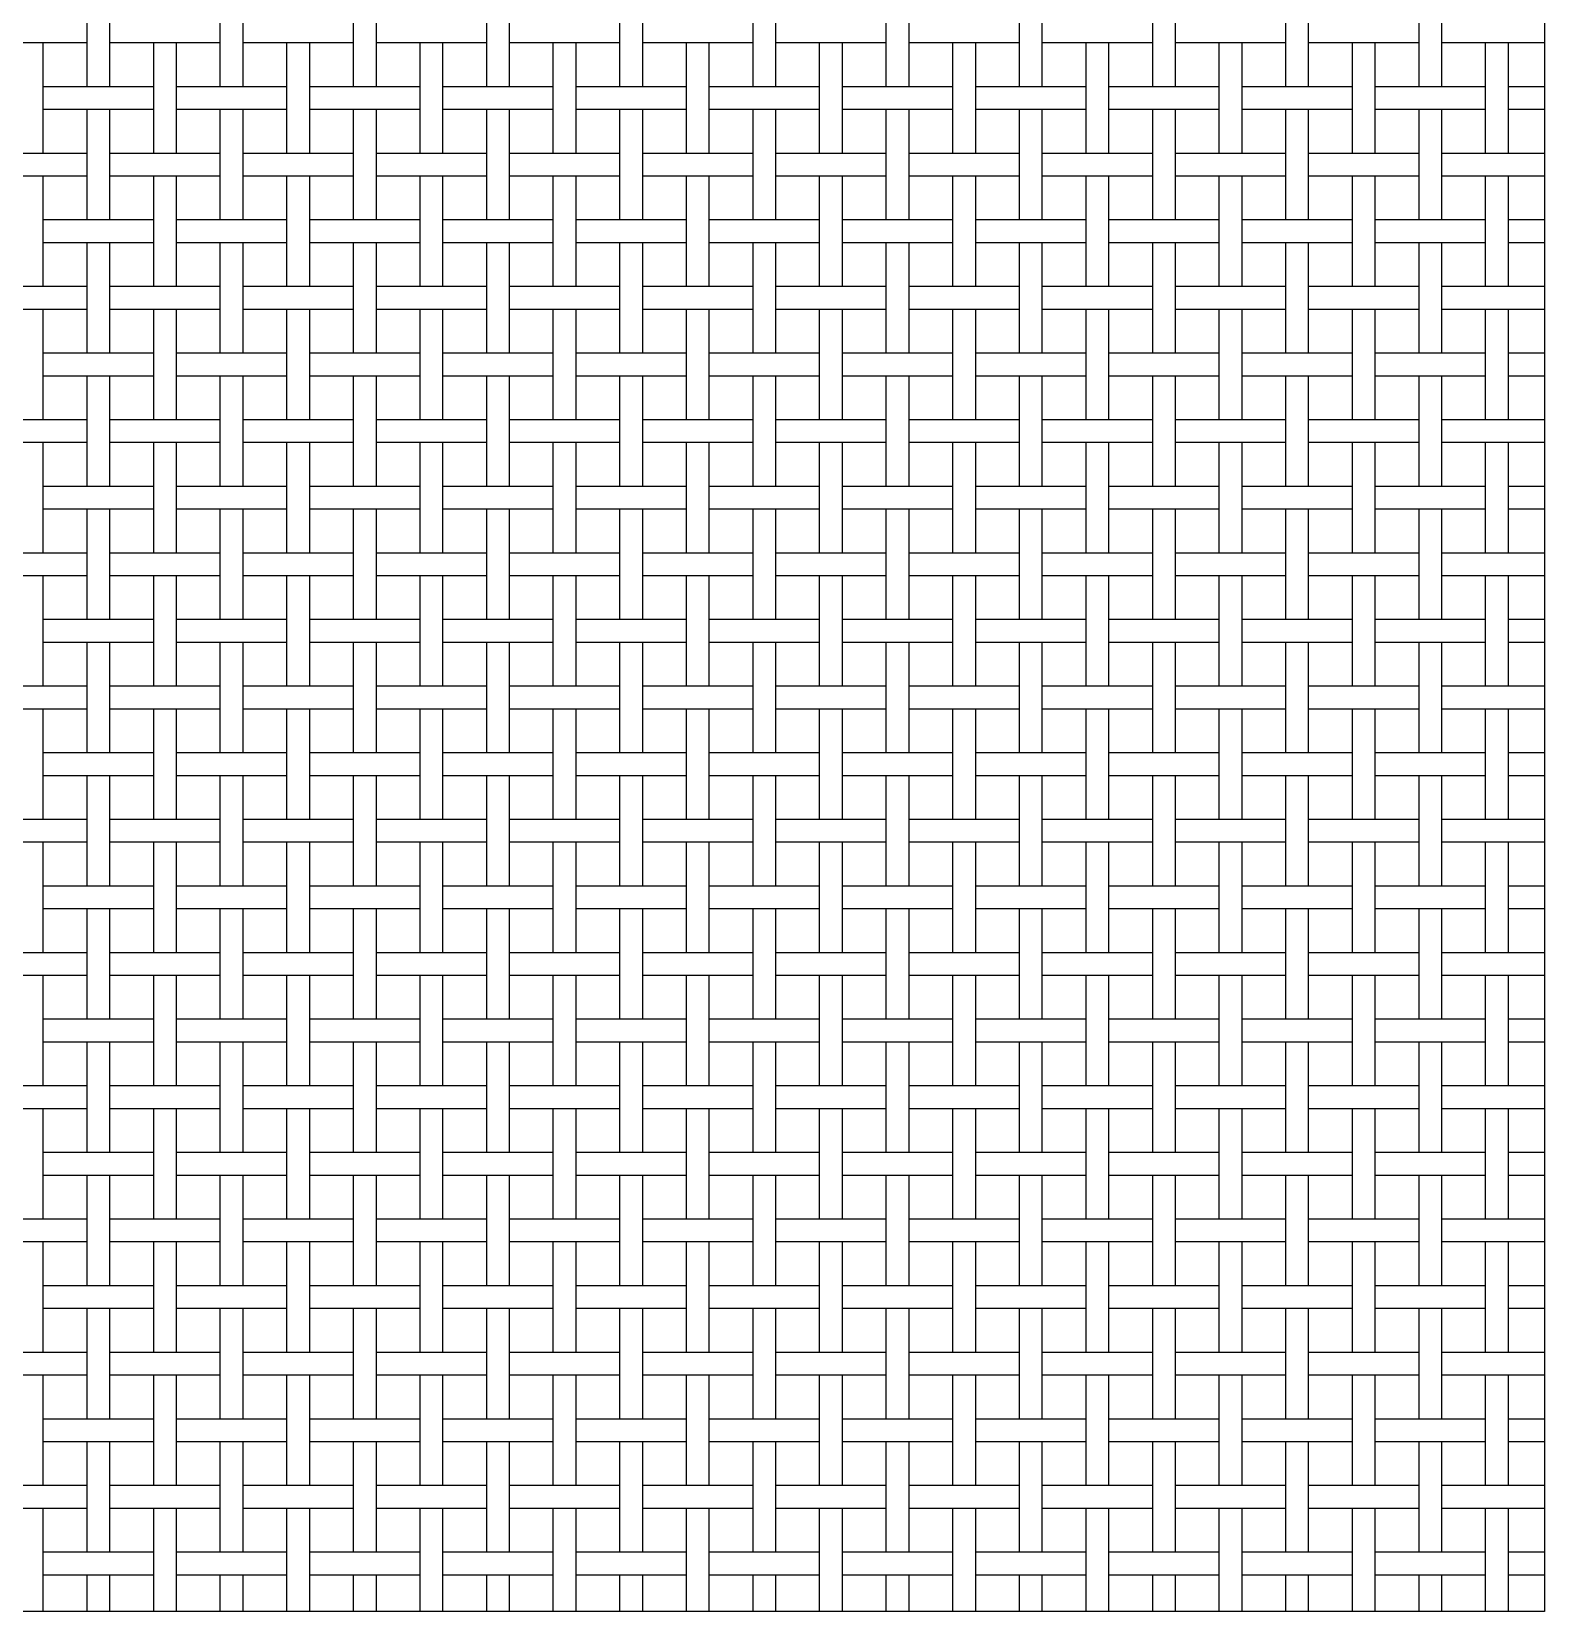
# Model space of a CAD drawing. Extents: x 0.5 to 94, y 0 to 67.1.
# Drawn here: x 37.86 to 57.09, y 27.09 to 47.17 of the extents above; entities that cross this region are included whole.
import ezdxf

# ---------------------------------------------------------------- set-up
doc = ezdxf.new("R2010")
doc.units = 0
doc.layers.get('0').update_dxf_attribs({"linetype": 'CONTINUOUS'})

msp = doc.modelspace()

# ---------------------------------------------------------------- linework, layer by layer
at = {"color": 7, "linetype": 'CONTINUOUS'}
for p, q in [((57.093, 57.093), (57.093, 27.093)), ((38.561, 47.874), (38.561, 46.471)), ((38.851, 47.874), (38.851, 46.471)), ((40.254, 47.874), (40.254, 46.471)), ((40.544, 47.874), (40.544, 46.471)), ((41.948, 47.874), (41.948, 46.471)), ((42.238, 47.874), (42.238, 46.471)), ((43.641, 47.874), (43.641, 46.471)), ((43.931, 47.874), (43.931, 46.471)), ((45.334, 47.874), (45.334, 46.471)), ((45.624, 47.874), (45.624, 46.471)), ((47.028, 47.874), (47.028, 46.471)), ((47.318, 47.874), (47.318, 46.471)), ((48.721, 47.874), (48.721, 46.471)), ((49.011, 47.874), (49.011, 46.471)), ((50.414, 47.874), (50.414, 46.471)), ((50.704, 47.874), (50.704, 46.471)), ((52.108, 47.874), (52.108, 46.471)), ((52.398, 47.874), (52.398, 46.471)), ((53.801, 47.874), (53.801, 46.471)), ((54.091, 47.874), (54.091, 46.471)), ((55.494, 47.874), (55.494, 46.471)), ((55.784, 47.874), (55.784, 46.471)), ((38.561, 47.028), (37.158, 47.028)), ((38.004, 47.028), (38.004, 45.624)), ((40.254, 47.028), (38.851, 47.028)), ((39.408, 47.028), (39.408, 45.624)), ((39.698, 47.028), (39.698, 45.624)), ((41.948, 47.028), (40.544, 47.028)), ((41.101, 47.028), (41.101, 45.624)), ((41.391, 47.028), (41.391, 45.624)), ((43.641, 47.028), (42.238, 47.028)), ((42.794, 47.028), (42.794, 45.624)), ((43.084, 47.028), (43.084, 45.624)), ((45.334, 47.028), (43.931, 47.028)), ((44.488, 47.028), (44.488, 45.624)), ((44.778, 47.028), (44.778, 45.624)), ((47.028, 47.028), (45.624, 47.028)), ((46.181, 47.028), (46.181, 45.624)), ((46.471, 47.028), (46.471, 45.624)), ((48.721, 47.028), (47.318, 47.028)), ((47.874, 47.028), (47.874, 45.624)), ((48.164, 47.028), (48.164, 45.624)), ((50.414, 47.028), (49.011, 47.028)), ((49.568, 47.028), (49.568, 45.624)), ((49.858, 47.028), (49.858, 45.624)), ((52.108, 47.028), (50.704, 47.028)), ((51.261, 47.028), (51.261, 45.624)), ((51.551, 47.028), (51.551, 45.624)), ((53.801, 47.028), (52.398, 47.028)), ((52.954, 47.028), (52.954, 45.624)), ((53.244, 47.028), (53.244, 45.624)), ((55.494, 47.028), (54.091, 47.028)), ((54.648, 47.028), (54.648, 45.624)), ((54.938, 47.028), (54.938, 45.624)), ((57.093, 47.028), (55.784, 47.028)), ((56.341, 47.028), (56.341, 45.624)), ((56.631, 47.028), (56.631, 45.624)), ((39.408, 46.471), (38.004, 46.471)), ((41.101, 46.471), (39.698, 46.471)), ((42.794, 46.471), (41.391, 46.471)), ((44.488, 46.471), (43.084, 46.471)), ((46.181, 46.471), (44.778, 46.471)), ((47.874, 46.471), (46.471, 46.471)), ((49.568, 46.471), (48.164, 46.471)), ((51.261, 46.471), (49.858, 46.471)), ((52.954, 46.471), (51.551, 46.471)), ((54.648, 46.471), (53.244, 46.471)), ((56.341, 46.471), (54.938, 46.471)), ((57.093, 46.471), (56.631, 46.471)), ((39.408, 46.181), (38.004, 46.181)), ((38.561, 46.181), (38.561, 44.778)), ((38.851, 46.181), (38.851, 44.778)), ((41.101, 46.181), (39.698, 46.181)), ((40.254, 46.181), (40.254, 44.778)), ((40.544, 46.181), (40.544, 44.778)), ((42.794, 46.181), (41.391, 46.181)), ((41.948, 46.181), (41.948, 44.778)), ((42.238, 46.181), (42.238, 44.778)), ((44.488, 46.181), (43.084, 46.181)), ((43.641, 46.181), (43.641, 44.778)), ((43.931, 46.181), (43.931, 44.778)), ((46.181, 46.181), (44.778, 46.181)), ((45.334, 46.181), (45.334, 44.778)), ((45.624, 46.181), (45.624, 44.778)), ((47.874, 46.181), (46.471, 46.181)), ((47.028, 46.181), (47.028, 44.778)), ((47.318, 46.181), (47.318, 44.778)), ((49.568, 46.181), (48.164, 46.181)), ((48.721, 46.181), (48.721, 44.778)), ((49.011, 46.181), (49.011, 44.778)), ((51.261, 46.181), (49.858, 46.181)), ((50.414, 46.181), (50.414, 44.778)), ((50.704, 46.181), (50.704, 44.778)), ((52.954, 46.181), (51.551, 46.181)), ((52.108, 46.181), (52.108, 44.778)), ((52.398, 46.181), (52.398, 44.778)), ((54.648, 46.181), (53.244, 46.181)), ((53.801, 46.181), (53.801, 44.778)), ((54.091, 46.181), (54.091, 44.778)), ((56.341, 46.181), (54.938, 46.181)), ((55.494, 46.181), (55.494, 44.778)), ((55.784, 46.181), (55.784, 44.778)), ((57.093, 46.181), (56.631, 46.181)), ((38.561, 45.624), (37.158, 45.624)), ((40.254, 45.624), (38.851, 45.624)), ((41.948, 45.624), (40.544, 45.624)), ((43.641, 45.624), (42.238, 45.624)), ((45.334, 45.624), (43.931, 45.624)), ((47.028, 45.624), (45.624, 45.624)), ((48.721, 45.624), (47.318, 45.624)), ((50.414, 45.624), (49.011, 45.624)), ((52.108, 45.624), (50.704, 45.624)), ((53.801, 45.624), (52.398, 45.624)), ((55.494, 45.624), (54.091, 45.624)), ((57.093, 45.624), (55.784, 45.624)), ((38.561, 45.334), (37.158, 45.334)), ((38.004, 45.334), (38.004, 43.931)), ((40.254, 45.334), (38.851, 45.334)), ((39.408, 45.334), (39.408, 43.931)), ((39.698, 45.334), (39.698, 43.931)), ((41.948, 45.334), (40.544, 45.334)), ((41.101, 45.334), (41.101, 43.931)), ((41.391, 45.334), (41.391, 43.931)), ((43.641, 45.334), (42.238, 45.334)), ((42.794, 45.334), (42.794, 43.931)), ((43.084, 45.334), (43.084, 43.931)), ((45.334, 45.334), (43.931, 45.334)), ((44.488, 45.334), (44.488, 43.931)), ((44.778, 45.334), (44.778, 43.931)), ((47.028, 45.334), (45.624, 45.334)), ((46.181, 45.334), (46.181, 43.931)), ((46.471, 45.334), (46.471, 43.931)), ((48.721, 45.334), (47.318, 45.334)), ((47.874, 45.334), (47.874, 43.931)), ((48.164, 45.334), (48.164, 43.931)), ((50.414, 45.334), (49.011, 45.334)), ((49.568, 45.334), (49.568, 43.931)), ((49.858, 45.334), (49.858, 43.931)), ((52.108, 45.334), (50.704, 45.334)), ((51.261, 45.334), (51.261, 43.931)), ((51.551, 45.334), (51.551, 43.931)), ((53.801, 45.334), (52.398, 45.334)), ((52.954, 45.334), (52.954, 43.931)), ((53.244, 45.334), (53.244, 43.931)), ((55.494, 45.334), (54.091, 45.334)), ((54.648, 45.334), (54.648, 43.931)), ((54.938, 45.334), (54.938, 43.931)), ((57.093, 45.334), (55.784, 45.334)), ((56.341, 45.334), (56.341, 43.931)), ((56.631, 45.334), (56.631, 43.931)), ((39.408, 44.778), (38.004, 44.778)), ((41.101, 44.778), (39.698, 44.778)), ((42.794, 44.778), (41.391, 44.778)), ((44.488, 44.778), (43.084, 44.778)), ((46.181, 44.778), (44.778, 44.778)), ((47.874, 44.778), (46.471, 44.778)), ((49.568, 44.778), (48.164, 44.778)), ((51.261, 44.778), (49.858, 44.778)), ((52.954, 44.778), (51.551, 44.778)), ((54.648, 44.778), (53.244, 44.778)), ((56.341, 44.778), (54.938, 44.778)), ((57.093, 44.778), (56.631, 44.778)), ((39.408, 44.488), (38.004, 44.488)), ((38.561, 44.488), (38.561, 43.084)), ((38.851, 44.488), (38.851, 43.084)), ((41.101, 44.488), (39.698, 44.488)), ((40.254, 44.488), (40.254, 43.084)), ((40.544, 44.488), (40.544, 43.084)), ((42.794, 44.488), (41.391, 44.488)), ((41.948, 44.488), (41.948, 43.084)), ((42.238, 44.488), (42.238, 43.084)), ((44.488, 44.488), (43.084, 44.488)), ((43.641, 44.488), (43.641, 43.084)), ((43.931, 44.488), (43.931, 43.084)), ((46.181, 44.488), (44.778, 44.488)), ((45.334, 44.488), (45.334, 43.084)), ((45.624, 44.488), (45.624, 43.084)), ((47.874, 44.488), (46.471, 44.488)), ((47.028, 44.488), (47.028, 43.084)), ((47.318, 44.488), (47.318, 43.084)), ((49.568, 44.488), (48.164, 44.488)), ((48.721, 44.488), (48.721, 43.084)), ((49.011, 44.488), (49.011, 43.084)), ((51.261, 44.488), (49.858, 44.488)), ((50.414, 44.488), (50.414, 43.084)), ((50.704, 44.488), (50.704, 43.084)), ((52.954, 44.488), (51.551, 44.488)), ((52.108, 44.488), (52.108, 43.084)), ((52.398, 44.488), (52.398, 43.084)), ((54.648, 44.488), (53.244, 44.488)), ((53.801, 44.488), (53.801, 43.084)), ((54.091, 44.488), (54.091, 43.084)), ((56.341, 44.488), (54.938, 44.488)), ((55.494, 44.488), (55.494, 43.084)), ((55.784, 44.488), (55.784, 43.084)), ((57.093, 44.488), (56.631, 44.488)), ((38.561, 43.931), (37.158, 43.931)), ((40.254, 43.931), (38.851, 43.931)), ((41.948, 43.931), (40.544, 43.931)), ((43.641, 43.931), (42.238, 43.931)), ((45.334, 43.931), (43.931, 43.931)), ((47.028, 43.931), (45.624, 43.931)), ((48.721, 43.931), (47.318, 43.931)), ((50.414, 43.931), (49.011, 43.931)), ((52.108, 43.931), (50.704, 43.931)), ((53.801, 43.931), (52.398, 43.931)), ((55.494, 43.931), (54.091, 43.931)), ((57.093, 43.931), (55.784, 43.931)), ((38.561, 43.641), (37.158, 43.641)), ((38.004, 43.641), (38.004, 42.238)), ((40.254, 43.641), (38.851, 43.641)), ((39.408, 43.641), (39.408, 42.238)), ((39.698, 43.641), (39.698, 42.238)), ((41.948, 43.641), (40.544, 43.641)), ((41.101, 43.641), (41.101, 42.238)), ((41.391, 43.641), (41.391, 42.238)), ((43.641, 43.641), (42.238, 43.641)), ((42.794, 43.641), (42.794, 42.238)), ((43.084, 43.641), (43.084, 42.238)), ((45.334, 43.641), (43.931, 43.641)), ((44.488, 43.641), (44.488, 42.238)), ((44.778, 43.641), (44.778, 42.238)), ((47.028, 43.641), (45.624, 43.641)), ((46.181, 43.641), (46.181, 42.238)), ((46.471, 43.641), (46.471, 42.238)), ((48.721, 43.641), (47.318, 43.641)), ((47.874, 43.641), (47.874, 42.238)), ((48.164, 43.641), (48.164, 42.238)), ((50.414, 43.641), (49.011, 43.641)), ((49.568, 43.641), (49.568, 42.238)), ((49.858, 43.641), (49.858, 42.238)), ((52.108, 43.641), (50.704, 43.641)), ((51.261, 43.641), (51.261, 42.238)), ((51.551, 43.641), (51.551, 42.238)), ((53.801, 43.641), (52.398, 43.641)), ((52.954, 43.641), (52.954, 42.238)), ((53.244, 43.641), (53.244, 42.238)), ((55.494, 43.641), (54.091, 43.641)), ((54.648, 43.641), (54.648, 42.238)), ((54.938, 43.641), (54.938, 42.238)), ((57.093, 43.641), (55.784, 43.641)), ((56.341, 43.641), (56.341, 42.238)), ((56.631, 43.641), (56.631, 42.238)), ((39.408, 43.084), (38.004, 43.084)), ((41.101, 43.084), (39.698, 43.084)), ((42.794, 43.084), (41.391, 43.084)), ((44.488, 43.084), (43.084, 43.084)), ((46.181, 43.084), (44.778, 43.084)), ((47.874, 43.084), (46.471, 43.084)), ((49.568, 43.084), (48.164, 43.084)), ((51.261, 43.084), (49.858, 43.084)), ((52.954, 43.084), (51.551, 43.084)), ((54.648, 43.084), (53.244, 43.084)), ((56.341, 43.084), (54.938, 43.084)), ((57.093, 43.084), (56.631, 43.084)), ((39.408, 42.794), (38.004, 42.794)), ((38.561, 42.794), (38.561, 41.391)), ((38.851, 42.794), (38.851, 41.391)), ((41.101, 42.794), (39.698, 42.794)), ((40.254, 42.794), (40.254, 41.391)), ((40.544, 42.794), (40.544, 41.391)), ((42.794, 42.794), (41.391, 42.794)), ((41.948, 42.794), (41.948, 41.391)), ((42.238, 42.794), (42.238, 41.391)), ((44.488, 42.794), (43.084, 42.794)), ((43.641, 42.794), (43.641, 41.391)), ((43.931, 42.794), (43.931, 41.391)), ((46.181, 42.794), (44.778, 42.794)), ((45.334, 42.794), (45.334, 41.391)), ((45.624, 42.794), (45.624, 41.391)), ((47.874, 42.794), (46.471, 42.794)), ((47.028, 42.794), (47.028, 41.391)), ((47.318, 42.794), (47.318, 41.391)), ((49.568, 42.794), (48.164, 42.794)), ((48.721, 42.794), (48.721, 41.391)), ((49.011, 42.794), (49.011, 41.391)), ((51.261, 42.794), (49.858, 42.794)), ((50.414, 42.794), (50.414, 41.391)), ((50.704, 42.794), (50.704, 41.391)), ((52.954, 42.794), (51.551, 42.794)), ((52.108, 42.794), (52.108, 41.391)), ((52.398, 42.794), (52.398, 41.391)), ((54.648, 42.794), (53.244, 42.794)), ((53.801, 42.794), (53.801, 41.391)), ((54.091, 42.794), (54.091, 41.391)), ((56.341, 42.794), (54.938, 42.794)), ((55.494, 42.794), (55.494, 41.391)), ((55.784, 42.794), (55.784, 41.391)), ((57.093, 42.794), (56.631, 42.794)), ((38.561, 42.238), (37.158, 42.238)), ((40.254, 42.238), (38.851, 42.238)), ((41.948, 42.238), (40.544, 42.238)), ((43.641, 42.238), (42.238, 42.238)), ((45.334, 42.238), (43.931, 42.238)), ((47.028, 42.238), (45.624, 42.238)), ((48.721, 42.238), (47.318, 42.238)), ((50.414, 42.238), (49.011, 42.238)), ((52.108, 42.238), (50.704, 42.238)), ((53.801, 42.238), (52.398, 42.238)), ((55.494, 42.238), (54.091, 42.238)), ((57.093, 42.238), (55.784, 42.238)), ((38.561, 41.948), (37.158, 41.948)), ((38.004, 41.948), (38.004, 40.544)), ((40.254, 41.948), (38.851, 41.948)), ((39.408, 41.948), (39.408, 40.544)), ((39.698, 41.948), (39.698, 40.544)), ((41.948, 41.948), (40.544, 41.948)), ((41.101, 41.948), (41.101, 40.544)), ((41.391, 41.948), (41.391, 40.544)), ((43.641, 41.948), (42.238, 41.948)), ((42.794, 41.948), (42.794, 40.544)), ((43.084, 41.948), (43.084, 40.544)), ((45.334, 41.948), (43.931, 41.948)), ((44.488, 41.948), (44.488, 40.544)), ((44.778, 41.948), (44.778, 40.544)), ((47.028, 41.948), (45.624, 41.948)), ((46.181, 41.948), (46.181, 40.544)), ((46.471, 41.948), (46.471, 40.544)), ((48.721, 41.948), (47.318, 41.948)), ((47.874, 41.948), (47.874, 40.544)), ((48.164, 41.948), (48.164, 40.544)), ((50.414, 41.948), (49.011, 41.948)), ((49.568, 41.948), (49.568, 40.544)), ((49.858, 41.948), (49.858, 40.544)), ((52.108, 41.948), (50.704, 41.948)), ((51.261, 41.948), (51.261, 40.544)), ((51.551, 41.948), (51.551, 40.544)), ((53.801, 41.948), (52.398, 41.948)), ((52.954, 41.948), (52.954, 40.544)), ((53.244, 41.948), (53.244, 40.544)), ((55.494, 41.948), (54.091, 41.948)), ((54.648, 41.948), (54.648, 40.544)), ((54.938, 41.948), (54.938, 40.544)), ((57.093, 41.948), (55.784, 41.948)), ((56.341, 41.948), (56.341, 40.544)), ((56.631, 41.948), (56.631, 40.544)), ((39.408, 41.391), (38.004, 41.391)), ((41.101, 41.391), (39.698, 41.391)), ((42.794, 41.391), (41.391, 41.391)), ((44.488, 41.391), (43.084, 41.391)), ((46.181, 41.391), (44.778, 41.391)), ((47.874, 41.391), (46.471, 41.391)), ((49.568, 41.391), (48.164, 41.391)), ((51.261, 41.391), (49.858, 41.391)), ((52.954, 41.391), (51.551, 41.391)), ((54.648, 41.391), (53.244, 41.391)), ((56.341, 41.391), (54.938, 41.391)), ((57.093, 41.391), (56.631, 41.391)), ((39.408, 41.101), (38.004, 41.101)), ((38.561, 41.101), (38.561, 39.698)), ((38.851, 41.101), (38.851, 39.698)), ((41.101, 41.101), (39.698, 41.101)), ((40.254, 41.101), (40.254, 39.698)), ((40.544, 41.101), (40.544, 39.698)), ((42.794, 41.101), (41.391, 41.101)), ((41.948, 41.101), (41.948, 39.698)), ((42.238, 41.101), (42.238, 39.698)), ((44.488, 41.101), (43.084, 41.101)), ((43.641, 41.101), (43.641, 39.698)), ((43.931, 41.101), (43.931, 39.698)), ((46.181, 41.101), (44.778, 41.101)), ((45.334, 41.101), (45.334, 39.698)), ((45.624, 41.101), (45.624, 39.698)), ((47.874, 41.101), (46.471, 41.101)), ((47.028, 41.101), (47.028, 39.698)), ((47.318, 41.101), (47.318, 39.698)), ((49.568, 41.101), (48.164, 41.101)), ((48.721, 41.101), (48.721, 39.698)), ((49.011, 41.101), (49.011, 39.698)), ((51.261, 41.101), (49.858, 41.101)), ((50.414, 41.101), (50.414, 39.698)), ((50.704, 41.101), (50.704, 39.698)), ((52.954, 41.101), (51.551, 41.101)), ((52.108, 41.101), (52.108, 39.698)), ((52.398, 41.101), (52.398, 39.698)), ((54.648, 41.101), (53.244, 41.101)), ((53.801, 41.101), (53.801, 39.698)), ((54.091, 41.101), (54.091, 39.698)), ((56.341, 41.101), (54.938, 41.101)), ((55.494, 41.101), (55.494, 39.698)), ((55.784, 41.101), (55.784, 39.698)), ((57.093, 41.101), (56.631, 41.101)), ((38.561, 40.544), (37.158, 40.544)), ((40.254, 40.544), (38.851, 40.544)), ((41.948, 40.544), (40.544, 40.544)), ((43.641, 40.544), (42.238, 40.544)), ((45.334, 40.544), (43.931, 40.544)), ((47.028, 40.544), (45.624, 40.544)), ((48.721, 40.544), (47.318, 40.544)), ((50.414, 40.544), (49.011, 40.544)), ((52.108, 40.544), (50.704, 40.544)), ((53.801, 40.544), (52.398, 40.544)), ((55.494, 40.544), (54.091, 40.544)), ((57.093, 40.544), (55.784, 40.544)), ((38.561, 40.254), (37.158, 40.254)), ((38.004, 40.254), (38.004, 38.851)), ((40.254, 40.254), (38.851, 40.254)), ((39.408, 40.254), (39.408, 38.851)), ((39.698, 40.254), (39.698, 38.851)), ((41.948, 40.254), (40.544, 40.254)), ((41.101, 40.254), (41.101, 38.851)), ((41.391, 40.254), (41.391, 38.851)), ((43.641, 40.254), (42.238, 40.254)), ((42.794, 40.254), (42.794, 38.851)), ((43.084, 40.254), (43.084, 38.851)), ((45.334, 40.254), (43.931, 40.254)), ((44.488, 40.254), (44.488, 38.851)), ((44.778, 40.254), (44.778, 38.851)), ((47.028, 40.254), (45.624, 40.254)), ((46.181, 40.254), (46.181, 38.851)), ((46.471, 40.254), (46.471, 38.851)), ((48.721, 40.254), (47.318, 40.254)), ((47.874, 40.254), (47.874, 38.851)), ((48.164, 40.254), (48.164, 38.851)), ((50.414, 40.254), (49.011, 40.254)), ((49.568, 40.254), (49.568, 38.851)), ((49.858, 40.254), (49.858, 38.851)), ((52.108, 40.254), (50.704, 40.254)), ((51.261, 40.254), (51.261, 38.851)), ((51.551, 40.254), (51.551, 38.851)), ((53.801, 40.254), (52.398, 40.254)), ((52.954, 40.254), (52.954, 38.851)), ((53.244, 40.254), (53.244, 38.851)), ((55.494, 40.254), (54.091, 40.254)), ((54.648, 40.254), (54.648, 38.851)), ((54.938, 40.254), (54.938, 38.851)), ((57.093, 40.254), (55.784, 40.254)), ((56.341, 40.254), (56.341, 38.851)), ((56.631, 40.254), (56.631, 38.851)), ((39.408, 39.698), (38.004, 39.698)), ((41.101, 39.698), (39.698, 39.698)), ((42.794, 39.698), (41.391, 39.698)), ((44.488, 39.698), (43.084, 39.698)), ((46.181, 39.698), (44.778, 39.698)), ((47.874, 39.698), (46.471, 39.698)), ((49.568, 39.698), (48.164, 39.698)), ((51.261, 39.698), (49.858, 39.698)), ((52.954, 39.698), (51.551, 39.698)), ((54.648, 39.698), (53.244, 39.698)), ((56.341, 39.698), (54.938, 39.698)), ((57.093, 39.698), (56.631, 39.698)), ((39.408, 39.408), (38.004, 39.408)), ((38.561, 39.408), (38.561, 38.004)), ((38.851, 39.408), (38.851, 38.004)), ((41.101, 39.408), (39.698, 39.408)), ((40.254, 39.408), (40.254, 38.004)), ((40.544, 39.408), (40.544, 38.004)), ((42.794, 39.408), (41.391, 39.408)), ((41.948, 39.408), (41.948, 38.004)), ((42.238, 39.408), (42.238, 38.004)), ((44.488, 39.408), (43.084, 39.408)), ((43.641, 39.408), (43.641, 38.004)), ((43.931, 39.408), (43.931, 38.004)), ((46.181, 39.408), (44.778, 39.408)), ((45.334, 39.408), (45.334, 38.004)), ((45.624, 39.408), (45.624, 38.004)), ((47.874, 39.408), (46.471, 39.408)), ((47.028, 39.408), (47.028, 38.004)), ((47.318, 39.408), (47.318, 38.004)), ((49.568, 39.408), (48.164, 39.408)), ((48.721, 39.408), (48.721, 38.004)), ((49.011, 39.408), (49.011, 38.004)), ((51.261, 39.408), (49.858, 39.408)), ((50.414, 39.408), (50.414, 38.004)), ((50.704, 39.408), (50.704, 38.004)), ((52.954, 39.408), (51.551, 39.408)), ((52.108, 39.408), (52.108, 38.004)), ((52.398, 39.408), (52.398, 38.004)), ((54.648, 39.408), (53.244, 39.408)), ((53.801, 39.408), (53.801, 38.004)), ((54.091, 39.408), (54.091, 38.004)), ((56.341, 39.408), (54.938, 39.408)), ((55.494, 39.408), (55.494, 38.004)), ((55.784, 39.408), (55.784, 38.004)), ((57.093, 39.408), (56.631, 39.408)), ((38.561, 38.851), (37.158, 38.851)), ((40.254, 38.851), (38.851, 38.851)), ((41.948, 38.851), (40.544, 38.851)), ((43.641, 38.851), (42.238, 38.851)), ((45.334, 38.851), (43.931, 38.851)), ((47.028, 38.851), (45.624, 38.851)), ((48.721, 38.851), (47.318, 38.851)), ((50.414, 38.851), (49.011, 38.851)), ((52.108, 38.851), (50.704, 38.851)), ((53.801, 38.851), (52.398, 38.851)), ((55.494, 38.851), (54.091, 38.851)), ((57.093, 38.851), (55.784, 38.851)), ((38.561, 38.561), (37.158, 38.561)), ((38.004, 38.561), (38.004, 37.158)), ((40.254, 38.561), (38.851, 38.561)), ((39.408, 38.561), (39.408, 37.158)), ((39.698, 38.561), (39.698, 37.158)), ((41.948, 38.561), (40.544, 38.561)), ((41.101, 38.561), (41.101, 37.158)), ((41.391, 38.561), (41.391, 37.158)), ((43.641, 38.561), (42.238, 38.561)), ((42.794, 38.561), (42.794, 37.158)), ((43.084, 38.561), (43.084, 37.158)), ((45.334, 38.561), (43.931, 38.561)), ((44.488, 38.561), (44.488, 37.158)), ((44.778, 38.561), (44.778, 37.158)), ((47.028, 38.561), (45.624, 38.561)), ((46.181, 38.561), (46.181, 37.158)), ((46.471, 38.561), (46.471, 37.158)), ((48.721, 38.561), (47.318, 38.561)), ((47.874, 38.561), (47.874, 37.158)), ((48.164, 38.561), (48.164, 37.158)), ((50.414, 38.561), (49.011, 38.561)), ((49.568, 38.561), (49.568, 37.158)), ((49.858, 38.561), (49.858, 37.158)), ((52.108, 38.561), (50.704, 38.561)), ((51.261, 38.561), (51.261, 37.158)), ((51.551, 38.561), (51.551, 37.158)), ((53.801, 38.561), (52.398, 38.561)), ((52.954, 38.561), (52.954, 37.158)), ((53.244, 38.561), (53.244, 37.158)), ((55.494, 38.561), (54.091, 38.561)), ((54.648, 38.561), (54.648, 37.158)), ((54.938, 38.561), (54.938, 37.158)), ((57.093, 38.561), (55.784, 38.561)), ((56.341, 38.561), (56.341, 37.158)), ((56.631, 38.561), (56.631, 37.158)), ((39.408, 38.004), (38.004, 38.004)), ((41.101, 38.004), (39.698, 38.004)), ((42.794, 38.004), (41.391, 38.004)), ((44.488, 38.004), (43.084, 38.004)), ((46.181, 38.004), (44.778, 38.004)), ((47.874, 38.004), (46.471, 38.004)), ((49.568, 38.004), (48.164, 38.004)), ((51.261, 38.004), (49.858, 38.004)), ((52.954, 38.004), (51.551, 38.004)), ((54.648, 38.004), (53.244, 38.004)), ((56.341, 38.004), (54.938, 38.004)), ((57.093, 38.004), (56.631, 38.004)), ((39.408, 37.714), (38.004, 37.714)), ((38.561, 37.714), (38.561, 36.311)), ((38.851, 37.714), (38.851, 36.311)), ((41.101, 37.714), (39.698, 37.714)), ((40.254, 37.714), (40.254, 36.311)), ((40.544, 37.714), (40.544, 36.311)), ((42.794, 37.714), (41.391, 37.714)), ((41.948, 37.714), (41.948, 36.311)), ((42.238, 37.714), (42.238, 36.311)), ((44.488, 37.714), (43.084, 37.714)), ((43.641, 37.714), (43.641, 36.311)), ((43.931, 37.714), (43.931, 36.311)), ((46.181, 37.714), (44.778, 37.714)), ((45.334, 37.714), (45.334, 36.311)), ((45.624, 37.714), (45.624, 36.311)), ((47.874, 37.714), (46.471, 37.714)), ((47.028, 37.714), (47.028, 36.311)), ((47.318, 37.714), (47.318, 36.311)), ((49.568, 37.714), (48.164, 37.714)), ((48.721, 37.714), (48.721, 36.311)), ((49.011, 37.714), (49.011, 36.311)), ((51.261, 37.714), (49.858, 37.714)), ((50.414, 37.714), (50.414, 36.311)), ((50.704, 37.714), (50.704, 36.311)), ((52.954, 37.714), (51.551, 37.714)), ((52.108, 37.714), (52.108, 36.311)), ((52.398, 37.714), (52.398, 36.311)), ((54.648, 37.714), (53.244, 37.714)), ((53.801, 37.714), (53.801, 36.311)), ((54.091, 37.714), (54.091, 36.311)), ((56.341, 37.714), (54.938, 37.714)), ((55.494, 37.714), (55.494, 36.311)), ((55.784, 37.714), (55.784, 36.311)), ((57.093, 37.714), (56.631, 37.714)), ((38.561, 37.158), (37.158, 37.158)), ((40.254, 37.158), (38.851, 37.158)), ((41.948, 37.158), (40.544, 37.158)), ((43.641, 37.158), (42.238, 37.158)), ((45.334, 37.158), (43.931, 37.158)), ((47.028, 37.158), (45.624, 37.158)), ((48.721, 37.158), (47.318, 37.158)), ((50.414, 37.158), (49.011, 37.158)), ((52.108, 37.158), (50.704, 37.158)), ((53.801, 37.158), (52.398, 37.158)), ((55.494, 37.158), (54.091, 37.158)), ((57.093, 37.158), (55.784, 37.158)), ((38.561, 36.868), (37.158, 36.868)), ((38.004, 36.868), (38.004, 35.464)), ((40.254, 36.868), (38.851, 36.868)), ((39.408, 36.868), (39.408, 35.464)), ((39.698, 36.868), (39.698, 35.464)), ((41.948, 36.868), (40.544, 36.868)), ((41.101, 36.868), (41.101, 35.464)), ((41.391, 36.868), (41.391, 35.464)), ((43.641, 36.868), (42.238, 36.868)), ((42.794, 36.868), (42.794, 35.464)), ((43.084, 36.868), (43.084, 35.464)), ((45.334, 36.868), (43.931, 36.868)), ((44.488, 36.868), (44.488, 35.464)), ((44.778, 36.868), (44.778, 35.464)), ((47.028, 36.868), (45.624, 36.868)), ((46.181, 36.868), (46.181, 35.464)), ((46.471, 36.868), (46.471, 35.464)), ((48.721, 36.868), (47.318, 36.868)), ((47.874, 36.868), (47.874, 35.464)), ((48.164, 36.868), (48.164, 35.464)), ((50.414, 36.868), (49.011, 36.868)), ((49.568, 36.868), (49.568, 35.464)), ((49.858, 36.868), (49.858, 35.464)), ((52.108, 36.868), (50.704, 36.868)), ((51.261, 36.868), (51.261, 35.464)), ((51.551, 36.868), (51.551, 35.464)), ((53.801, 36.868), (52.398, 36.868)), ((52.954, 36.868), (52.954, 35.464)), ((53.244, 36.868), (53.244, 35.464)), ((55.494, 36.868), (54.091, 36.868)), ((54.648, 36.868), (54.648, 35.464)), ((54.938, 36.868), (54.938, 35.464)), ((57.093, 36.868), (55.784, 36.868)), ((56.341, 36.868), (56.341, 35.464)), ((56.631, 36.868), (56.631, 35.464)), ((39.408, 36.311), (38.004, 36.311)), ((41.101, 36.311), (39.698, 36.311)), ((42.794, 36.311), (41.391, 36.311)), ((44.488, 36.311), (43.084, 36.311)), ((46.181, 36.311), (44.778, 36.311)), ((47.874, 36.311), (46.471, 36.311)), ((49.568, 36.311), (48.164, 36.311)), ((51.261, 36.311), (49.858, 36.311)), ((52.954, 36.311), (51.551, 36.311)), ((54.648, 36.311), (53.244, 36.311)), ((56.341, 36.311), (54.938, 36.311)), ((57.093, 36.311), (56.631, 36.311)), ((39.408, 36.021), (38.004, 36.021)), ((38.561, 36.021), (38.561, 34.618)), ((38.851, 36.021), (38.851, 34.618)), ((41.101, 36.021), (39.698, 36.021)), ((40.254, 36.021), (40.254, 34.618)), ((40.544, 36.021), (40.544, 34.618)), ((42.794, 36.021), (41.391, 36.021)), ((41.948, 36.021), (41.948, 34.618)), ((42.238, 36.021), (42.238, 34.618)), ((44.488, 36.021), (43.084, 36.021)), ((43.641, 36.021), (43.641, 34.618)), ((43.931, 36.021), (43.931, 34.618)), ((46.181, 36.021), (44.778, 36.021)), ((45.334, 36.021), (45.334, 34.618)), ((45.624, 36.021), (45.624, 34.618)), ((47.874, 36.021), (46.471, 36.021)), ((47.028, 36.021), (47.028, 34.618)), ((47.318, 36.021), (47.318, 34.618)), ((49.568, 36.021), (48.164, 36.021)), ((48.721, 36.021), (48.721, 34.618)), ((49.011, 36.021), (49.011, 34.618)), ((51.261, 36.021), (49.858, 36.021)), ((50.414, 36.021), (50.414, 34.618)), ((50.704, 36.021), (50.704, 34.618)), ((52.954, 36.021), (51.551, 36.021)), ((52.108, 36.021), (52.108, 34.618)), ((52.398, 36.021), (52.398, 34.618)), ((54.648, 36.021), (53.244, 36.021)), ((53.801, 36.021), (53.801, 34.618)), ((54.091, 36.021), (54.091, 34.618)), ((56.341, 36.021), (54.938, 36.021)), ((55.494, 36.021), (55.494, 34.618)), ((55.784, 36.021), (55.784, 34.618)), ((57.093, 36.021), (56.631, 36.021)), ((38.561, 35.464), (37.158, 35.464)), ((40.254, 35.464), (38.851, 35.464)), ((41.948, 35.464), (40.544, 35.464)), ((43.641, 35.464), (42.238, 35.464)), ((45.334, 35.464), (43.931, 35.464)), ((47.028, 35.464), (45.624, 35.464)), ((48.721, 35.464), (47.318, 35.464)), ((50.414, 35.464), (49.011, 35.464)), ((52.108, 35.464), (50.704, 35.464)), ((53.801, 35.464), (52.398, 35.464)), ((55.494, 35.464), (54.091, 35.464)), ((57.093, 35.464), (55.784, 35.464)), ((38.561, 35.174), (37.158, 35.174)), ((38.004, 35.174), (38.004, 33.771)), ((40.254, 35.174), (38.851, 35.174)), ((39.408, 35.174), (39.408, 33.771)), ((39.698, 35.174), (39.698, 33.771)), ((41.948, 35.174), (40.544, 35.174)), ((41.101, 35.174), (41.101, 33.771)), ((41.391, 35.174), (41.391, 33.771)), ((43.641, 35.174), (42.238, 35.174)), ((42.794, 35.174), (42.794, 33.771)), ((43.084, 35.174), (43.084, 33.771)), ((45.334, 35.174), (43.931, 35.174)), ((44.488, 35.174), (44.488, 33.771)), ((44.778, 35.174), (44.778, 33.771)), ((47.028, 35.174), (45.624, 35.174)), ((46.181, 35.174), (46.181, 33.771)), ((46.471, 35.174), (46.471, 33.771)), ((48.721, 35.174), (47.318, 35.174)), ((47.874, 35.174), (47.874, 33.771)), ((48.164, 35.174), (48.164, 33.771)), ((50.414, 35.174), (49.011, 35.174)), ((49.568, 35.174), (49.568, 33.771)), ((49.858, 35.174), (49.858, 33.771)), ((52.108, 35.174), (50.704, 35.174)), ((51.261, 35.174), (51.261, 33.771)), ((51.551, 35.174), (51.551, 33.771)), ((53.801, 35.174), (52.398, 35.174)), ((52.954, 35.174), (52.954, 33.771)), ((53.244, 35.174), (53.244, 33.771)), ((55.494, 35.174), (54.091, 35.174)), ((54.648, 35.174), (54.648, 33.771)), ((54.938, 35.174), (54.938, 33.771)), ((57.093, 35.174), (55.784, 35.174)), ((56.341, 35.174), (56.341, 33.771)), ((56.631, 35.174), (56.631, 33.771)), ((39.408, 34.618), (38.004, 34.618)), ((41.101, 34.618), (39.698, 34.618)), ((42.794, 34.618), (41.391, 34.618)), ((44.488, 34.618), (43.084, 34.618)), ((46.181, 34.618), (44.778, 34.618)), ((47.874, 34.618), (46.471, 34.618)), ((49.568, 34.618), (48.164, 34.618)), ((51.261, 34.618), (49.858, 34.618)), ((52.954, 34.618), (51.551, 34.618)), ((54.648, 34.618), (53.244, 34.618)), ((56.341, 34.618), (54.938, 34.618)), ((57.093, 34.618), (56.631, 34.618)), ((39.408, 34.328), (38.004, 34.328)), ((38.561, 34.328), (38.561, 32.924)), ((38.851, 34.328), (38.851, 32.924)), ((41.101, 34.328), (39.698, 34.328)), ((40.254, 34.328), (40.254, 32.924)), ((40.544, 34.328), (40.544, 32.924)), ((42.794, 34.328), (41.391, 34.328)), ((41.948, 34.328), (41.948, 32.924)), ((42.238, 34.328), (42.238, 32.924)), ((44.488, 34.328), (43.084, 34.328)), ((43.641, 34.328), (43.641, 32.924)), ((43.931, 34.328), (43.931, 32.924)), ((46.181, 34.328), (44.778, 34.328)), ((45.334, 34.328), (45.334, 32.924)), ((45.624, 34.328), (45.624, 32.924)), ((47.874, 34.328), (46.471, 34.328)), ((47.028, 34.328), (47.028, 32.924)), ((47.318, 34.328), (47.318, 32.924)), ((49.568, 34.328), (48.164, 34.328)), ((48.721, 34.328), (48.721, 32.924)), ((49.011, 34.328), (49.011, 32.924)), ((51.261, 34.328), (49.858, 34.328)), ((50.414, 34.328), (50.414, 32.924)), ((50.704, 34.328), (50.704, 32.924)), ((52.954, 34.328), (51.551, 34.328)), ((52.108, 34.328), (52.108, 32.924)), ((52.398, 34.328), (52.398, 32.924)), ((54.648, 34.328), (53.244, 34.328)), ((53.801, 34.328), (53.801, 32.924)), ((54.091, 34.328), (54.091, 32.924)), ((56.341, 34.328), (54.938, 34.328)), ((55.494, 34.328), (55.494, 32.924)), ((55.784, 34.328), (55.784, 32.924)), ((57.093, 34.328), (56.631, 34.328)), ((38.561, 33.771), (37.158, 33.771)), ((40.254, 33.771), (38.851, 33.771)), ((41.948, 33.771), (40.544, 33.771)), ((43.641, 33.771), (42.238, 33.771)), ((45.334, 33.771), (43.931, 33.771)), ((47.028, 33.771), (45.624, 33.771)), ((48.721, 33.771), (47.318, 33.771)), ((50.414, 33.771), (49.011, 33.771)), ((52.108, 33.771), (50.704, 33.771)), ((53.801, 33.771), (52.398, 33.771)), ((55.494, 33.771), (54.091, 33.771)), ((57.093, 33.771), (55.784, 33.771)), ((38.561, 33.481), (37.158, 33.481)), ((38.004, 33.481), (38.004, 32.078)), ((40.254, 33.481), (38.851, 33.481)), ((39.408, 33.481), (39.408, 32.078)), ((39.698, 33.481), (39.698, 32.078)), ((41.948, 33.481), (40.544, 33.481)), ((41.101, 33.481), (41.101, 32.078)), ((41.391, 33.481), (41.391, 32.078)), ((43.641, 33.481), (42.238, 33.481)), ((42.794, 33.481), (42.794, 32.078)), ((43.084, 33.481), (43.084, 32.078)), ((45.334, 33.481), (43.931, 33.481)), ((44.488, 33.481), (44.488, 32.078)), ((44.778, 33.481), (44.778, 32.078)), ((47.028, 33.481), (45.624, 33.481)), ((46.181, 33.481), (46.181, 32.078)), ((46.471, 33.481), (46.471, 32.078)), ((48.721, 33.481), (47.318, 33.481)), ((47.874, 33.481), (47.874, 32.078)), ((48.164, 33.481), (48.164, 32.078)), ((50.414, 33.481), (49.011, 33.481)), ((49.568, 33.481), (49.568, 32.078)), ((49.858, 33.481), (49.858, 32.078)), ((52.108, 33.481), (50.704, 33.481)), ((51.261, 33.481), (51.261, 32.078)), ((51.551, 33.481), (51.551, 32.078)), ((53.801, 33.481), (52.398, 33.481)), ((52.954, 33.481), (52.954, 32.078)), ((53.244, 33.481), (53.244, 32.078)), ((55.494, 33.481), (54.091, 33.481)), ((54.648, 33.481), (54.648, 32.078)), ((54.938, 33.481), (54.938, 32.078)), ((57.093, 33.481), (55.784, 33.481)), ((56.341, 33.481), (56.341, 32.078)), ((56.631, 33.481), (56.631, 32.078)), ((39.408, 32.924), (38.004, 32.924)), ((41.101, 32.924), (39.698, 32.924)), ((42.794, 32.924), (41.391, 32.924)), ((44.488, 32.924), (43.084, 32.924)), ((46.181, 32.924), (44.778, 32.924)), ((47.874, 32.924), (46.471, 32.924)), ((49.568, 32.924), (48.164, 32.924)), ((51.261, 32.924), (49.858, 32.924)), ((52.954, 32.924), (51.551, 32.924)), ((54.648, 32.924), (53.244, 32.924)), ((56.341, 32.924), (54.938, 32.924)), ((57.093, 32.924), (56.631, 32.924)), ((39.408, 32.634), (38.004, 32.634)), ((38.561, 32.634), (38.561, 31.231)), ((38.851, 32.634), (38.851, 31.231)), ((41.101, 32.634), (39.698, 32.634)), ((40.254, 32.634), (40.254, 31.231)), ((40.544, 32.634), (40.544, 31.231)), ((42.794, 32.634), (41.391, 32.634)), ((41.948, 32.634), (41.948, 31.231)), ((42.238, 32.634), (42.238, 31.231)), ((44.488, 32.634), (43.084, 32.634)), ((43.641, 32.634), (43.641, 31.231)), ((43.931, 32.634), (43.931, 31.231)), ((46.181, 32.634), (44.778, 32.634)), ((45.334, 32.634), (45.334, 31.231)), ((45.624, 32.634), (45.624, 31.231)), ((47.874, 32.634), (46.471, 32.634)), ((47.028, 32.634), (47.028, 31.231)), ((47.318, 32.634), (47.318, 31.231)), ((49.568, 32.634), (48.164, 32.634)), ((48.721, 32.634), (48.721, 31.231)), ((49.011, 32.634), (49.011, 31.231)), ((51.261, 32.634), (49.858, 32.634)), ((50.414, 32.634), (50.414, 31.231)), ((50.704, 32.634), (50.704, 31.231)), ((52.954, 32.634), (51.551, 32.634)), ((52.108, 32.634), (52.108, 31.231)), ((52.398, 32.634), (52.398, 31.231)), ((54.648, 32.634), (53.244, 32.634)), ((53.801, 32.634), (53.801, 31.231)), ((54.091, 32.634), (54.091, 31.231)), ((56.341, 32.634), (54.938, 32.634)), ((55.494, 32.634), (55.494, 31.231)), ((55.784, 32.634), (55.784, 31.231)), ((57.093, 32.634), (56.631, 32.634)), ((38.561, 32.078), (37.158, 32.078)), ((40.254, 32.078), (38.851, 32.078)), ((41.948, 32.078), (40.544, 32.078)), ((43.641, 32.078), (42.238, 32.078)), ((45.334, 32.078), (43.931, 32.078)), ((47.028, 32.078), (45.624, 32.078)), ((48.721, 32.078), (47.318, 32.078)), ((50.414, 32.078), (49.011, 32.078)), ((52.108, 32.078), (50.704, 32.078)), ((53.801, 32.078), (52.398, 32.078)), ((55.494, 32.078), (54.091, 32.078)), ((57.093, 32.078), (55.784, 32.078)), ((38.561, 31.788), (37.158, 31.788)), ((38.004, 31.788), (38.004, 30.384)), ((40.254, 31.788), (38.851, 31.788)), ((39.408, 31.788), (39.408, 30.384)), ((39.698, 31.788), (39.698, 30.384)), ((41.948, 31.788), (40.544, 31.788)), ((41.101, 31.788), (41.101, 30.384)), ((41.391, 31.788), (41.391, 30.384)), ((43.641, 31.788), (42.238, 31.788)), ((42.794, 31.788), (42.794, 30.384)), ((43.084, 31.788), (43.084, 30.384)), ((45.334, 31.788), (43.931, 31.788)), ((44.488, 31.788), (44.488, 30.384)), ((44.778, 31.788), (44.778, 30.384)), ((47.028, 31.788), (45.624, 31.788)), ((46.181, 31.788), (46.181, 30.384)), ((46.471, 31.788), (46.471, 30.384)), ((48.721, 31.788), (47.318, 31.788)), ((47.874, 31.788), (47.874, 30.384)), ((48.164, 31.788), (48.164, 30.384)), ((50.414, 31.788), (49.011, 31.788)), ((49.568, 31.788), (49.568, 30.384)), ((49.858, 31.788), (49.858, 30.384)), ((52.108, 31.788), (50.704, 31.788)), ((51.261, 31.788), (51.261, 30.384)), ((51.551, 31.788), (51.551, 30.384)), ((53.801, 31.788), (52.398, 31.788)), ((52.954, 31.788), (52.954, 30.384)), ((53.244, 31.788), (53.244, 30.384)), ((55.494, 31.788), (54.091, 31.788)), ((54.648, 31.788), (54.648, 30.384)), ((54.938, 31.788), (54.938, 30.384)), ((57.093, 31.788), (55.784, 31.788)), ((56.341, 31.788), (56.341, 30.384)), ((56.631, 31.788), (56.631, 30.384)), ((39.408, 31.231), (38.004, 31.231)), ((41.101, 31.231), (39.698, 31.231)), ((42.794, 31.231), (41.391, 31.231)), ((44.488, 31.231), (43.084, 31.231)), ((46.181, 31.231), (44.778, 31.231)), ((47.874, 31.231), (46.471, 31.231)), ((49.568, 31.231), (48.164, 31.231)), ((51.261, 31.231), (49.858, 31.231)), ((52.954, 31.231), (51.551, 31.231)), ((54.648, 31.231), (53.244, 31.231)), ((56.341, 31.231), (54.938, 31.231)), ((57.093, 31.231), (56.631, 31.231)), ((39.408, 30.941), (38.004, 30.941)), ((38.561, 30.941), (38.561, 29.538)), ((38.851, 30.941), (38.851, 29.538)), ((41.101, 30.941), (39.698, 30.941)), ((40.254, 30.941), (40.254, 29.538)), ((40.544, 30.941), (40.544, 29.538)), ((42.794, 30.941), (41.391, 30.941)), ((41.948, 30.941), (41.948, 29.538)), ((42.238, 30.941), (42.238, 29.538)), ((44.488, 30.941), (43.084, 30.941)), ((43.641, 30.941), (43.641, 29.538)), ((43.931, 30.941), (43.931, 29.538)), ((46.181, 30.941), (44.778, 30.941)), ((45.334, 30.941), (45.334, 29.538)), ((45.624, 30.941), (45.624, 29.538)), ((47.874, 30.941), (46.471, 30.941)), ((47.028, 30.941), (47.028, 29.538)), ((47.318, 30.941), (47.318, 29.538)), ((49.568, 30.941), (48.164, 30.941)), ((48.721, 30.941), (48.721, 29.538)), ((49.011, 30.941), (49.011, 29.538)), ((51.261, 30.941), (49.858, 30.941)), ((50.414, 30.941), (50.414, 29.538)), ((50.704, 30.941), (50.704, 29.538)), ((52.954, 30.941), (51.551, 30.941)), ((52.108, 30.941), (52.108, 29.538)), ((52.398, 30.941), (52.398, 29.538)), ((54.648, 30.941), (53.244, 30.941)), ((53.801, 30.941), (53.801, 29.538)), ((54.091, 30.941), (54.091, 29.538)), ((56.341, 30.941), (54.938, 30.941)), ((55.494, 30.941), (55.494, 29.538)), ((55.784, 30.941), (55.784, 29.538)), ((57.093, 30.941), (56.631, 30.941)), ((38.561, 30.384), (37.158, 30.384)), ((40.254, 30.384), (38.851, 30.384)), ((41.948, 30.384), (40.544, 30.384)), ((43.641, 30.384), (42.238, 30.384)), ((45.334, 30.384), (43.931, 30.384)), ((47.028, 30.384), (45.624, 30.384)), ((48.721, 30.384), (47.318, 30.384)), ((50.414, 30.384), (49.011, 30.384)), ((52.108, 30.384), (50.704, 30.384)), ((53.801, 30.384), (52.398, 30.384)), ((55.494, 30.384), (54.091, 30.384)), ((57.093, 30.384), (55.784, 30.384)), ((38.561, 30.094), (37.158, 30.094)), ((38.004, 30.094), (38.004, 28.691)), ((40.254, 30.094), (38.851, 30.094)), ((39.408, 30.094), (39.408, 28.691)), ((39.698, 30.094), (39.698, 28.691)), ((41.948, 30.094), (40.544, 30.094)), ((41.101, 30.094), (41.101, 28.691)), ((41.391, 30.094), (41.391, 28.691)), ((43.641, 30.094), (42.238, 30.094)), ((42.794, 30.094), (42.794, 28.691)), ((43.084, 30.094), (43.084, 28.691)), ((45.334, 30.094), (43.931, 30.094)), ((44.488, 30.094), (44.488, 28.691)), ((44.778, 30.094), (44.778, 28.691)), ((47.028, 30.094), (45.624, 30.094)), ((46.181, 30.094), (46.181, 28.691)), ((46.471, 30.094), (46.471, 28.691)), ((48.721, 30.094), (47.318, 30.094)), ((47.874, 30.094), (47.874, 28.691)), ((48.164, 30.094), (48.164, 28.691)), ((50.414, 30.094), (49.011, 30.094)), ((49.568, 30.094), (49.568, 28.691)), ((49.858, 30.094), (49.858, 28.691)), ((52.108, 30.094), (50.704, 30.094)), ((51.261, 30.094), (51.261, 28.691)), ((51.551, 30.094), (51.551, 28.691)), ((53.801, 30.094), (52.398, 30.094)), ((52.954, 30.094), (52.954, 28.691)), ((53.244, 30.094), (53.244, 28.691)), ((55.494, 30.094), (54.091, 30.094)), ((54.648, 30.094), (54.648, 28.691)), ((54.938, 30.094), (54.938, 28.691)), ((57.093, 30.094), (55.784, 30.094)), ((56.341, 30.094), (56.341, 28.691)), ((56.631, 30.094), (56.631, 28.691)), ((39.408, 29.538), (38.004, 29.538)), ((41.101, 29.538), (39.698, 29.538)), ((42.794, 29.538), (41.391, 29.538)), ((44.488, 29.538), (43.084, 29.538)), ((46.181, 29.538), (44.778, 29.538)), ((47.874, 29.538), (46.471, 29.538)), ((49.568, 29.538), (48.164, 29.538)), ((51.261, 29.538), (49.858, 29.538)), ((52.954, 29.538), (51.551, 29.538)), ((54.648, 29.538), (53.244, 29.538)), ((56.341, 29.538), (54.938, 29.538)), ((57.093, 29.538), (56.631, 29.538)), ((39.408, 29.248), (38.004, 29.248)), ((38.561, 29.248), (38.561, 27.844)), ((38.851, 29.248), (38.851, 27.844)), ((41.101, 29.248), (39.698, 29.248)), ((40.254, 29.248), (40.254, 27.844)), ((40.544, 29.248), (40.544, 27.844)), ((42.794, 29.248), (41.391, 29.248)), ((41.948, 29.248), (41.948, 27.844)), ((42.238, 29.248), (42.238, 27.844)), ((44.488, 29.248), (43.084, 29.248)), ((43.641, 29.248), (43.641, 27.844)), ((43.931, 29.248), (43.931, 27.844)), ((46.181, 29.248), (44.778, 29.248)), ((45.334, 29.248), (45.334, 27.844)), ((45.624, 29.248), (45.624, 27.844)), ((47.874, 29.248), (46.471, 29.248)), ((47.028, 29.248), (47.028, 27.844)), ((47.318, 29.248), (47.318, 27.844)), ((49.568, 29.248), (48.164, 29.248)), ((48.721, 29.248), (48.721, 27.844)), ((49.011, 29.248), (49.011, 27.844)), ((51.261, 29.248), (49.858, 29.248)), ((50.414, 29.248), (50.414, 27.844)), ((50.704, 29.248), (50.704, 27.844)), ((52.954, 29.248), (51.551, 29.248)), ((52.108, 29.248), (52.108, 27.844)), ((52.398, 29.248), (52.398, 27.844)), ((54.648, 29.248), (53.244, 29.248)), ((53.801, 29.248), (53.801, 27.844)), ((54.091, 29.248), (54.091, 27.844)), ((56.341, 29.248), (54.938, 29.248)), ((55.494, 29.248), (55.494, 27.844)), ((55.784, 29.248), (55.784, 27.844)), ((57.093, 29.248), (56.631, 29.248)), ((38.561, 28.691), (37.158, 28.691)), ((40.254, 28.691), (38.851, 28.691)), ((41.948, 28.691), (40.544, 28.691)), ((43.641, 28.691), (42.238, 28.691)), ((45.334, 28.691), (43.931, 28.691)), ((47.028, 28.691), (45.624, 28.691)), ((48.721, 28.691), (47.318, 28.691)), ((50.414, 28.691), (49.011, 28.691)), ((52.108, 28.691), (50.704, 28.691)), ((53.801, 28.691), (52.398, 28.691)), ((55.494, 28.691), (54.091, 28.691)), ((57.093, 28.691), (55.784, 28.691)), ((38.561, 28.401), (37.158, 28.401)), ((38.004, 28.401), (38.004, 27.093)), ((40.254, 28.401), (38.851, 28.401)), ((39.408, 28.401), (39.408, 27.093)), ((39.698, 28.401), (39.698, 27.093)), ((41.948, 28.401), (40.544, 28.401)), ((41.101, 28.401), (41.101, 27.093)), ((41.391, 28.401), (41.391, 27.093)), ((43.641, 28.401), (42.238, 28.401)), ((42.794, 28.401), (42.794, 27.093)), ((43.084, 28.401), (43.084, 27.093)), ((45.334, 28.401), (43.931, 28.401)), ((44.488, 28.401), (44.488, 27.093)), ((44.778, 28.401), (44.778, 27.093)), ((47.028, 28.401), (45.624, 28.401)), ((46.181, 28.401), (46.181, 27.093)), ((46.471, 28.401), (46.471, 27.093)), ((48.721, 28.401), (47.318, 28.401)), ((47.874, 28.401), (47.874, 27.093)), ((48.164, 28.401), (48.164, 27.093)), ((50.414, 28.401), (49.011, 28.401)), ((49.568, 28.401), (49.568, 27.093)), ((49.858, 28.401), (49.858, 27.093)), ((52.108, 28.401), (50.704, 28.401)), ((51.261, 28.401), (51.261, 27.093)), ((51.551, 28.401), (51.551, 27.093)), ((53.801, 28.401), (52.398, 28.401)), ((52.954, 28.401), (52.954, 27.093)), ((53.244, 28.401), (53.244, 27.093)), ((55.494, 28.401), (54.091, 28.401)), ((54.648, 28.401), (54.648, 27.093)), ((54.938, 28.401), (54.938, 27.093)), ((57.093, 28.401), (55.784, 28.401)), ((56.341, 28.401), (56.341, 27.093)), ((56.631, 28.401), (56.631, 27.093)), ((39.408, 27.844), (38.004, 27.844)), ((41.101, 27.844), (39.698, 27.844)), ((42.794, 27.844), (41.391, 27.844)), ((44.488, 27.844), (43.084, 27.844)), ((46.181, 27.844), (44.778, 27.844)), ((47.874, 27.844), (46.471, 27.844)), ((49.568, 27.844), (48.164, 27.844)), ((51.261, 27.844), (49.858, 27.844)), ((52.954, 27.844), (51.551, 27.844)), ((54.648, 27.844), (53.244, 27.844)), ((56.341, 27.844), (54.938, 27.844)), ((57.093, 27.844), (56.631, 27.844)), ((39.408, 27.554), (38.004, 27.554)), ((38.561, 27.554), (38.561, 27.093)), ((38.851, 27.554), (38.851, 27.093)), ((41.101, 27.554), (39.698, 27.554)), ((40.254, 27.554), (40.254, 27.093)), ((40.544, 27.554), (40.544, 27.093)), ((42.794, 27.554), (41.391, 27.554)), ((41.948, 27.554), (41.948, 27.093)), ((42.238, 27.554), (42.238, 27.093)), ((44.488, 27.554), (43.084, 27.554)), ((43.641, 27.554), (43.641, 27.093)), ((43.931, 27.554), (43.931, 27.093)), ((46.181, 27.554), (44.778, 27.554)), ((45.334, 27.554), (45.334, 27.093)), ((45.624, 27.554), (45.624, 27.093)), ((47.874, 27.554), (46.471, 27.554)), ((47.028, 27.554), (47.028, 27.093)), ((47.318, 27.554), (47.318, 27.093)), ((49.568, 27.554), (48.164, 27.554)), ((48.721, 27.554), (48.721, 27.093)), ((49.011, 27.554), (49.011, 27.093)), ((51.261, 27.554), (49.858, 27.554)), ((50.414, 27.554), (50.414, 27.093)), ((50.704, 27.554), (50.704, 27.093)), ((52.954, 27.554), (51.551, 27.554)), ((52.108, 27.554), (52.108, 27.093)), ((52.398, 27.554), (52.398, 27.093)), ((54.648, 27.554), (53.244, 27.554)), ((53.801, 27.554), (53.801, 27.093)), ((54.091, 27.554), (54.091, 27.093)), ((56.341, 27.554), (54.938, 27.554)), ((55.494, 27.554), (55.494, 27.093)), ((55.784, 27.554), (55.784, 27.093)), ((57.093, 27.554), (56.631, 27.554)), ((57.093, 27.093), (27.093, 27.093))]:
    msp.add_line(p, q, dxfattribs=at)

doc.saveas('drawing.dxf')
